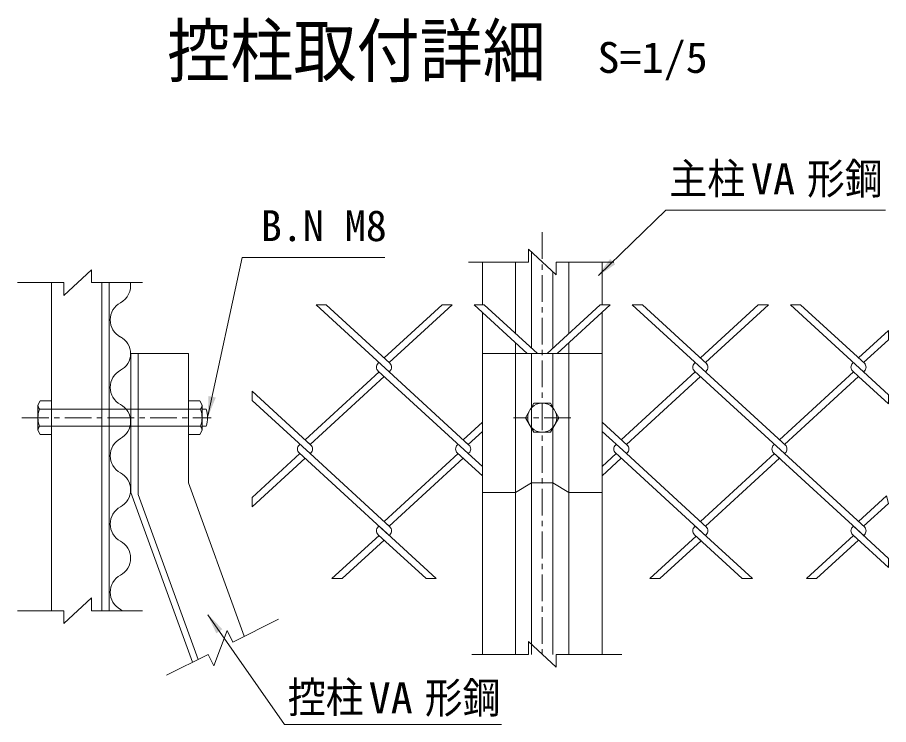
# Model space of a CAD drawing. Units: millimetres, scale not verified, with parts at other scales. Extents: x -4455 to 4455, y -3150 to 3150.
# Drawn here: x 1275 to 2498, y -2168 to -1176 of the extents above; entities that cross this region are included whole.
import ezdxf
from ezdxf.enums import TextEntityAlignment as Align

# ---------------------------------------------------------------- set-up
doc = ezdxf.new("R2010")
doc.units = ezdxf.units.MM
doc.header["$LTSCALE"] = 30
doc.linetypes.add('USER1', pattern=[2, 1.25, -0.25, 0.25, -0.25])
doc.linetypes.add('USER3', pattern=[4.7625, 3.175, -1.5875])
doc.layers.add('0-7_7詳細', color=7, linetype='Continuous', lineweight=18)
doc.styles.add('ＭＳ ゴシック', font='')
doc.styles.get('ＭＳ ゴシック').set_extended_font_data('MS Gothic')

msp = doc.modelspace()

# ---------------------------------------------------------------- linework, layer by layer
at = {"layer": '0-7_7詳細', "color": 1, "linetype": 'USER1'}
for p, q in [((2012.11, -1477.13), (2012.11, -2069.36)), ((1281.72, -1737.25), (1547.14, -1737.25)), ((2052.4, -1737.25), (1971.76, -1737.25))]:
    msp.add_line(p, q, dxfattribs=at)
at = {"layer": '0-7_7詳細', "color": 4}
for p, q in [((2031.49, -1537.05), (1992.72, -1501.05)), ((1992.72, -1519.05), (1992.72, -1501.05)), ((1992.72, -1519.05), (1908.71, -1519.05)), ((2031.49, -1519.05), (2112.83, -1519.05)), ((2031.49, -1519.05), (2031.49, -1537.05)), ((1340.58, -1565.74), (1379.35, -1529.74)), ((1379.35, -1547.74), (1379.35, -1529.74)), ((1340.58, -1547.74), (1275.31, -1547.74)), ((1379.35, -1547.74), (1450.92, -1547.74)), ((1379.35, -2008.24), (1379.35, -1990.24)), ((1340.58, -2008.24), (1275.31, -2008.24)), ((1379.35, -2008.24), (1450.92, -2008.24)), ((1577.69, -2052.02), (1641.71, -2020.02)), ((1551.06, -2085.45), (1569.65, -2035.91)), ((1577.69, -2052.02), (1569.65, -2035.91)), ((1992.72, -2069.36), (1992.72, -2051.36)), ((2031.49, -2087.36), (1992.72, -2051.36)), ((1543.01, -2069.35), (1484.63, -2098.53)), ((1543.01, -2069.35), (1551.06, -2085.45)), ((1992.72, -2069.36), (1913.12, -2069.36)), ((2031.49, -2069.36), (2123.65, -2069.36)), ((2031.49, -2069.36), (2031.49, -2087.36))]:
    msp.add_line(p, q, dxfattribs=at)
at = {"layer": '0-7_7詳細', "lineweight": 9}
for p, q in [((1997.11, -1505.12), (1997.11, -1639.7)), ((1928.11, -1519.05), (1928.11, -1578.88)), ((1974.61, -1519.05), (1974.61, -1619.08)), ((2049.61, -1519.05), (2049.61, -1619.08)), ((2096.11, -1519.05), (2096.11, -1578.88)), ((2027.11, -1532.98), (2027.11, -1639.7)), ((1323.34, -1547.74), (1323.34, -2008.24)), ((1340.58, -1547.74), (1340.58, -1565.74)), ((1393.84, -1547.74), (1393.84, -2008.24)), ((1404.34, -1547.74), (1404.34, -2008.24)), ((1928.11, -1589.49), (1928.11, -2069.36)), ((2096.11, -1589.49), (2096.11, -2069.36)), ((1974.61, -1632.1), (1974.61, -2069.36)), ((2049.61, -1632.1), (2049.61, -2069.36)), ((1434.34, -1647.25), (1515.34, -1647.25)), ((1434.34, -1647.25), (1434.34, -1842.25)), ((1444.84, -1647.25), (1444.84, -1845.04)), ((1515.34, -1647.25), (1515.34, -1828.57)), ((2096.11, -1647.25), (1928.11, -1647.25)), ((1997.11, -1647.25), (1997.11, -2069.36)), ((2027.11, -1647.25), (2027.11, -2069.36)), ((1304.14, -1719.49), (1307.46, -1713.73)), ((1304.14, -1755.01), (1304.14, -1719.49)), ((1307.46, -1713.73), (1323.34, -1713.73)), ((1323.34, -1760.77), (1323.34, -1713.73)), ((1531.21, -1713.73), (1515.34, -1713.73)), ((1515.34, -1760.77), (1515.34, -1713.73)), ((1534.54, -1719.49), (1531.21, -1713.73)), ((1534.54, -1755.01), (1534.54, -1719.49)), ((1306.2, -1725.25), (1323.34, -1725.25)), ((1434.34, -1725.25), (1404.34, -1725.25)), ((1532.48, -1725.25), (1515.34, -1725.25)), ((1540.3, -1725.25), (1534.54, -1725.25)), ((1304.14, -1755.01), (1307.46, -1760.77)), ((1306.2, -1749.25), (1323.34, -1749.25)), ((1307.46, -1760.77), (1323.34, -1760.77)), ((1434.34, -1749.25), (1404.34, -1749.25)), ((1532.48, -1749.25), (1515.34, -1749.25)), ((1531.21, -1760.77), (1515.34, -1760.77)), ((1534.54, -1755.01), (1531.21, -1760.77)), ((1540.3, -1749.25), (1534.54, -1749.25)), ((1515.34, -1828.57), (1593.69, -2044.02)), ((1974.61, -1842.25), (1997.11, -1828.57)), ((1997.11, -1828.57), (2027.11, -1828.57)), ((2027.11, -1828.57), (2049.61, -1842.25)), ((1434.34, -1842.25), (1520.93, -2080.38)), ((1444.84, -1845.04), (1528.96, -2076.37)), ((1928.11, -1842.25), (1974.61, -1842.25)), ((2049.61, -1842.25), (2096.11, -1842.25))]:
    msp.add_line(p, q, dxfattribs=at)
at = {"layer": '0-7_7詳細', "color": 3}
for p, q in [((1797.18, -1672.97), (1694.5, -1578.88)), ((1708.71, -1578.88), (1694.5, -1578.88)), ((1798.25, -1660.93), (1708.71, -1578.88)), ((1871.45, -1578.88), (1790.08, -1653.44)), ((1885.66, -1578.88), (1797.18, -1659.95)), ((1885.66, -1578.88), (1871.45, -1578.88)), ((1991.14, -1647.25), (1916.53, -1578.88)), ((1930.74, -1578.88), (1916.53, -1578.88)), ((2005.35, -1647.25), (1930.74, -1578.88)), ((2093.47, -1578.88), (2018.86, -1647.25)), ((2107.68, -1578.88), (2033.07, -1647.25)), ((2107.68, -1578.88), (2093.47, -1578.88)), ((2242.31, -1673.95), (2138.56, -1578.88)), ((2152.77, -1578.88), (2138.56, -1578.88)), ((2243.38, -1661.91), (2152.77, -1578.88)), ((2315.5, -1578.88), (2234.13, -1653.44)), ((2329.71, -1578.88), (2241.24, -1659.95)), ((2329.71, -1578.88), (2315.5, -1578.88)), ((2463.27, -1672.97), (2360.59, -1578.88)), ((2374.8, -1578.88), (2360.59, -1578.88)), ((2465.41, -1661.91), (2374.8, -1578.88)), ((2498.19, -1614.93), (2456.16, -1653.44)), ((2498.19, -1627.95), (2498.19, -1614.93)), ((2498.19, -1627.95), (2463.27, -1659.95)), ((1782.97, -1659.95), (1781.9, -1660.93)), ((1782.97, -1659.95), (1781.9, -1660.93)), ((1782.97, -1659.95), (1781.9, -1660.93)), ((1782.97, -1659.95), (1781.9, -1660.93)), ((2227.03, -1659.95), (2225.96, -1660.93)), ((2227.03, -1659.95), (2225.96, -1660.93)), ((1782.97, -1672.97), (1679.06, -1768.19)), ((1908.2, -1787.72), (1781.9, -1671.99)), ((1798.25, -1671.99), (1797.18, -1672.97)), ((1909.27, -1775.68), (1797.18, -1672.97)), ((2227.03, -1672.97), (2123.12, -1768.19)), ((2352.25, -1787.72), (2225.96, -1671.99)), ((2242.31, -1671.99), (2241.24, -1672.97)), ((2354.4, -1776.66), (2242.31, -1673.95)), ((2449.06, -1672.97), (2345.15, -1768.19)), ((2456.16, -1679.48), (2447.99, -1671.99)), ((2464.71, -1671.66), (2463.27, -1672.97)), ((2464.71, -1671.66), (2463.27, -1672.97)), ((2464.34, -1671.99), (2463.27, -1672.97)), ((2464.34, -1671.99), (2463.27, -1672.97)), ((2498.19, -1704.98), (2463.27, -1672.97)), ((1790.08, -1679.48), (1686.17, -1774.7)), ((2234.13, -1679.48), (2130.23, -1774.7)), ((2456.16, -1679.48), (2352.25, -1774.7)), ((2498.19, -1718), (2456.16, -1679.48)), ((1687.24, -1775.68), (1604.65, -1700)), ((1604.65, -1700), (1604.65, -1713.02)), ((2498.19, -1718), (2498.19, -1704.98)), ((1686.17, -1787.72), (1604.65, -1713.02)), ((1928.11, -1743.44), (1901.09, -1768.19)), ((2131.3, -1775.68), (2096.11, -1743.44)), ((1928.11, -1756.46), (1908.2, -1774.7)), ((2130.23, -1787.72), (2096.11, -1756.46)), ((1687.24, -1775.68), (1679.06, -1768.19)), ((1909.27, -1775.68), (1901.09, -1768.19)), ((1671.96, -1774.7), (1670.89, -1775.68)), ((1671.96, -1774.7), (1670.89, -1775.68)), ((1893.99, -1774.7), (1892.92, -1775.68)), ((1893.99, -1774.7), (1892.92, -1775.68)), ((2116.02, -1774.7), (2114.95, -1775.68)), ((2116.02, -1774.7), (2114.95, -1775.68)), ((2338.04, -1774.7), (2336.97, -1775.68)), ((2338.04, -1774.7), (2336.97, -1775.68)), ((1671.96, -1787.72), (1604.65, -1849.4)), ((1679.06, -1794.23), (1604.65, -1862.42)), ((1797.18, -1902.47), (1670.89, -1786.74)), ((1686.17, -1787.72), (1687.61, -1786.4)), ((1687.24, -1786.74), (1686.17, -1787.72)), ((1798.25, -1890.43), (1686.17, -1787.72)), ((1893.99, -1787.72), (1790.08, -1882.94)), ((1901.09, -1794.23), (1797.18, -1889.45)), ((1928.11, -1818.98), (1892.92, -1786.74)), ((1909.27, -1786.74), (1908.2, -1787.72)), ((1928.11, -1805.96), (1908.2, -1787.72)), ((2116.02, -1787.72), (2096.11, -1805.96)), ((2123.12, -1794.23), (2096.11, -1818.98)), ((2242.31, -1903.45), (2114.94, -1786.74)), ((2131.3, -1786.74), (2130.23, -1787.72)), ((2243.38, -1891.41), (2130.23, -1787.72)), ((2338.04, -1787.72), (2234.13, -1882.94)), ((2345.15, -1794.23), (2241.24, -1889.45)), ((2464.34, -1903.45), (2336.97, -1786.74)), ((2345.15, -1794.23), (2336.97, -1786.74)), ((2353.69, -1786.4), (2352.25, -1787.72)), ((2353.32, -1786.74), (2352.25, -1787.72)), ((2353.32, -1786.74), (2352.25, -1787.72)), ((2465.41, -1891.41), (2352.25, -1787.72)), ((1604.65, -1849.4), (1604.65, -1862.42)), ((2495.45, -1846.94), (2456.16, -1882.94)), ((2498.19, -1857.44), (2463.27, -1889.45)), ((2495.45, -1846.94), (2498.19, -1857.44)), ((1798.25, -1890.43), (1790.08, -1882.94)), ((1782.97, -1889.45), (1781.9, -1890.43)), ((1782.97, -1889.45), (1781.9, -1890.43)), ((1863.21, -1962.97), (1782.97, -1889.45)), ((2227.03, -1889.45), (2225.96, -1890.43)), ((2227.03, -1889.45), (2225.96, -1890.43)), ((2307.26, -1962.97), (2227.03, -1889.45)), ((2449.06, -1889.45), (2447.99, -1890.43)), ((2449.06, -1889.45), (2447.99, -1890.43)), ((2498.37, -1934.63), (2449.06, -1889.45)), ((1782.97, -1902.47), (1716.95, -1962.97)), ((1849, -1962.97), (1781.9, -1901.49)), ((1798.25, -1901.49), (1797.18, -1902.47)), ((2228.1, -1903.45), (2163.15, -1962.97)), ((2293.05, -1962.97), (2225.96, -1901.49)), ((2234.13, -1908.98), (2225.96, -1901.49)), ((2242.31, -1901.49), (2241.24, -1902.47)), ((2242.31, -1901.49), (2241.24, -1902.47)), ((2449.06, -1902.47), (2383.04, -1962.97)), ((2456.16, -1908.98), (2447.99, -1901.49)), ((2498.15, -1947.45), (2447.99, -1901.49)), ((2464.34, -1901.49), (2463.27, -1902.47)), ((2464.34, -1901.49), (2463.27, -1902.47)), ((2235.21, -1909.96), (2177.36, -1962.97)), ((2456.16, -1908.98), (2397.25, -1962.97)), ((2498.37, -1934.63), (2498.15, -1947.45)), ((1863.21, -1962.97), (1849, -1962.97)), ((2177.36, -1962.97), (2163.15, -1962.97)), ((2307.26, -1962.97), (2293.05, -1962.97)), ((2397.25, -1962.97), (2383.04, -1962.97))]:
    msp.add_line(p, q, dxfattribs=at)
at = {"layer": '0-7_7詳細', "color": 3, "linetype": 'USER3'}
for p, q in [((1404.34, -1725.25), (1323.34, -1725.25)), ((1515.34, -1725.25), (1434.34, -1725.25)), ((1404.34, -1749.25), (1323.34, -1749.25)), ((1515.34, -1749.25), (1434.34, -1749.25))]:
    msp.add_line(p, q, dxfattribs=at)
at = {"layer": '0-7_7詳細', "lineweight": 9}
for points in [[(2494.2, -1446.04), (2185.48, -1446.04), (2090.89, -1537.77)], [(1791.01, -1512.69), (1590.72, -1512.69), (1542.78, -1735.3)], [(1954.9, -2167.83), (1650.21, -2167.83), (1542.81, -2013.94)]]:
    msp.add_lwpolyline(points, dxfattribs=at)
at = {"layer": '0-7_7詳細', "color": 3}
msp.add_lwpolyline([(1988.59, -1737.25), (2000.35, -1716.88), (2023.87, -1716.88), (2035.63, -1737.25), (2023.87, -1757.62), (2000.35, -1757.62)], close=True, dxfattribs=at)
msp.add_lwpolyline([(1790.08, -1908.98), (1731.16, -1962.97), (1716.95, -1962.97)], dxfattribs=at)
at = {"layer": '0-7_7詳細', "color": 4}
msp.add_lwpolyline([(1340.58, -2008.24), (1340.58, -2026.24), (1379.35, -1990.24)], dxfattribs=at)
at = {"layer": '0-7_7詳細', "color": 3}
msp.add_circle((2012.11, -1737.25), 20.4, dxfattribs=at)
for centre, radius, start, end in [((1407.11, -1552.18), 27.16, 298.07249, 9.41628), ((1432.67, -1600.11), 27.16, 118.07249, 241.92751), ((1408.12, -1647.42), 26.15, 296.73658, 63.26342), ((1786.97, -1666.46), 7.5, 132.5, 227.5), ((1793.19, -1666.46), 7.5, 312.5, 47.5), ((2231.03, -1666.46), 7.5, 132.5, 227.5), ((2237.24, -1666.46), 7.5, 312.5, 47.5), ((2453.05, -1666.46), 7.5, 132.5, 227.5), ((2459.27, -1666.46), 7.5, 312.5, 47.5), ((1432.67, -1694.74), 27.16, 118.07249, 241.92751), ((1407.11, -1742.66), 27.16, 298.07249, 61.92751), ((1432.67, -1790.59), 27.16, 118.07249, 241.92751), ((1675.96, -1781.21), 7.5, 132.5, 227.5), ((1682.17, -1781.21), 7.5, 312.5, 47.5), ((1897.98, -1781.21), 7.5, 132.5, 227.5), ((1904.2, -1781.21), 7.5, 312.5, 47.5), ((2120.01, -1781.21), 7.5, 132.5, 227.5), ((2126.23, -1781.21), 7.5, 312.5, 47.5), ((2342.04, -1781.21), 7.5, 132.5, 227.5), ((2348.26, -1781.21), 7.5, 312.5, 47.5), ((1407.11, -1838.51), 27.16, 298.07249, 61.92751), ((1432.67, -1886.44), 27.16, 118.07249, 241.92751), ((1786.97, -1895.96), 7.5, 132.5, 227.5), ((1793.19, -1895.96), 7.5, 312.5, 47.5), ((2231.03, -1895.96), 7.5, 132.5, 227.5), ((2237.24, -1895.96), 7.5, 312.5, 47.5), ((2453.05, -1895.96), 7.5, 132.5, 227.5), ((2459.27, -1895.96), 7.5, 312.5, 47.5), ((1407.11, -1934.37), 27.16, 298.07249, 61.92751), ((1432.67, -1982.29), 27.16, 118.07249, 241.92751)]:
    msp.add_arc(centre, radius, start, end, dxfattribs=at)
at = {"layer": '0-7_7詳細', "lineweight": 9}
for centre, radius, start, end in [((1313.23, -1719.49), 9.09, 180, 219.3382), ((1525.45, -1719.49), 9.09, 320.6618, 0), ((1340.14, -1737.25), 36, 160.52878, 199.47122), ((1498.54, -1737.25), 36, 340.52878, 19.47122), ((1506.36, -1737.25), 36, 340.52878, 19.47122), ((1313.23, -1755.01), 9.09, 140.6618, 180), ((1525.45, -1755.01), 9.09, 0, 39.3382), ((1407.11, -2030.22), 27.16, 54.0365, 61.92751)]:
    msp.add_arc(centre, radius, start, end, dxfattribs=at)
at = {"layer": '0-7_7詳細'}
for points in [[(2089.46, -1539.17), (2107.37, -1514.54), (2114.62, -1522.02)], [(1542.36, -1737.25), (1543.59, -1706.83), (1553.77, -1709.02)], [(1541.66, -2012.3), (1563.11, -2033.92), (1554.56, -2039.88)]]:
    msp.add_solid(points, dxfattribs=at)

# ---------------------------------------------------------------- texts
at = {"layer": '0-7_7詳細', "style": 'ＭＳ ゴシック', "width": 0.9}
msp.add_text('控柱取付詳細', height=72.14, dxfattribs=at).set_placement((1485.64, -1280.21), align=Align.BOTTOM_LEFT)
at = {"layer": '0-7_7詳細', "color": 3, "style": 'ＭＳ ゴシック'}
for s, width, p in [('S=1/5', 1.05, (2089.73, -1266.54)), ('主柱', 0.9, (2190.55, -1436.65)), ('VA', 1.05, (2305.15, -1436.82)), ('形鋼', 0.9, (2383.77, -1436.65)), ('控柱', 0.9, (1654.95, -2164.27)), ('形鋼', 0.9, (1847.09, -2164.93)), ('VA', 1.05, (1768.46, -2165.1))]:
    msp.add_text(s, height=43.33, dxfattribs=dict(at, width=width)).set_placement(p, align=Align.BOTTOM_LEFT)
msp.add_text('B.N M8', height=43.33, dxfattribs=at).set_placement((1617.05, -1502.53), align=Align.BOTTOM_LEFT)

doc.saveas('drawing.dxf')
